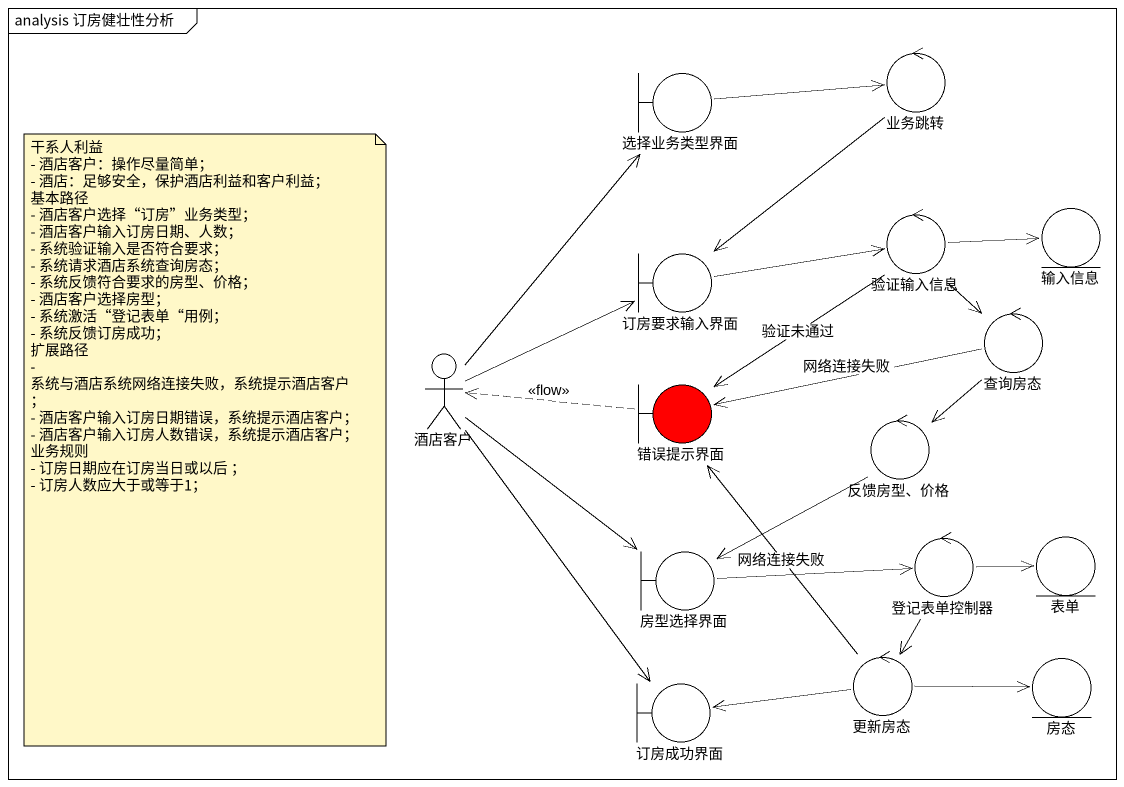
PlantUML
@startuml
mainframe analysis 订房健壮性分析
boundary 选择业务类型界面
control 业务跳转
control 验证输入信息
entity 输入信息
boundary 订房要求输入界面
control 查询房态
actor 酒店客户
boundary 错误提示界面 #FF0000
control "反馈房型、价格" as 反馈房型_价格
boundary 房型选择界面
control 登记表单控制器
entity 表单
boundary 订房成功界面
control 更新房态
entity 房态
选择业务类型界面 -right-> 业务跳转
业务跳转 --> 订房要求输入界面
验证输入信息 -right-> 输入信息
验证输入信息 --> 查询房态
验证输入信息 --> 错误提示界面 : 验证未通过
订房要求输入界面 -right-> 验证输入信息
查询房态 -left-> 错误提示界面 : 网络连接失败
查询房态 --> 反馈房型_价格
酒店客户 -up-> 选择业务类型界面
酒店客户 -right-> 订房要求输入界面
酒店客户 --> 房型选择界面
酒店客户 --> 订房成功界面
错误提示界面 .left.> 酒店客户 : <<flow>>
反馈房型_价格 --> 房型选择界面
房型选择界面 -right-> 登记表单控制器
登记表单控制器 -right-> 表单
登记表单控制器 --> 更新房态
更新房态 -up-> 错误提示界面 : 网络连接失败
更新房态 -left-> 订房成功界面
更新房态 -right-> 房态
note as N1
  干系人利益
  - 酒店客户：操作尽量简单；
  - 酒店：足够安全，保护酒店利益和客户利益；
  基本路径
  - 酒店客户选择“订房”业务类型；
  - 酒店客户输入订房日期、人数；
  - 系统验证输入是否符合要求；
  - 系统请求酒店系统查询房态；
  - 系统反馈符合要求的房型、价格；
  - 酒店客户选择房型；
  - 系统激活“登记表单“用例；
  - 系统反馈订房成功；
  扩展路径
  - 系统与酒店系统网络连接失败，系统提示酒店客户；
  - 酒店客户输入订房日期错误，系统提示酒店客户；
  - 酒店客户输入订房人数错误，系统提示酒店客户；
  业务规则
  - 订房日期应在订房当日或以后 ；
  - 订房人数应大于或等于1；
end note
@enduml
